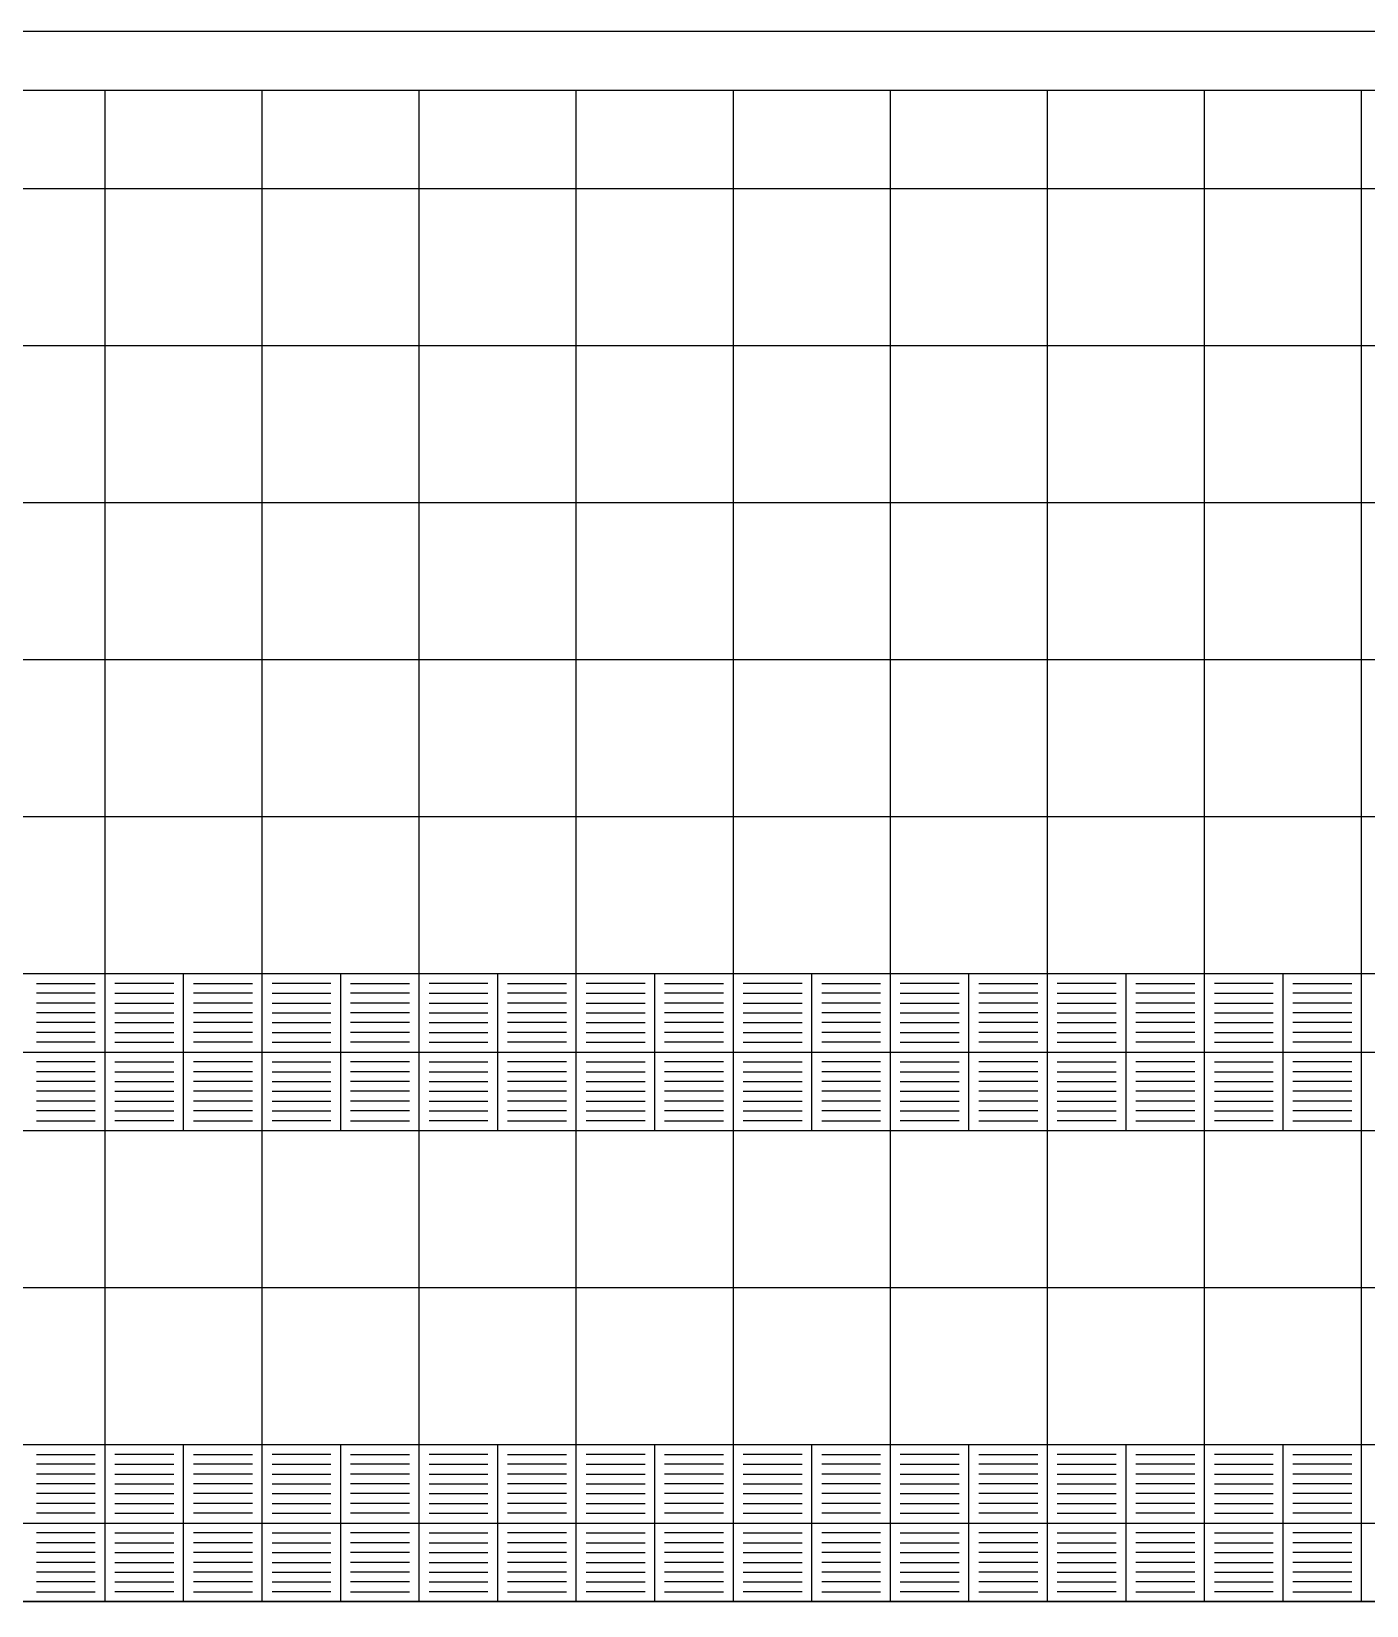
# Model space of a CAD drawing. Header units: inches. Extents: x -309 to 190, y -1585 to -1350.
# Drawn here: x -261.079 to -257.679, y -1375.298 to -1371.288 of the extents above; entities that cross this region are included whole.
import ezdxf
from ezdxf.lldxf.tags import DXFTag

# ---------------------------------------------------------------- set-up
doc = ezdxf.new("R2010")
doc.units = ezdxf.units.IN
doc.header["$MEASUREMENT"] = 0
doc.linetypes.add('CENTER2', pattern=[1.125, 0.75, -0.125, 0.125, -0.125])
doc.linetypes.add('HIDDEN', pattern=[0.375, 0.25, -0.125])
for name, color, linetype in [('CIEGOS', 9, 'CONTINUOUS'), ('DET', 9, 'CONTINUOUS'), ('lm', 9, 'HIDDEN'), ('NO VIDENTES', 9, 'CONTINUOUS'), ('PROY', 9, 'HIDDEN2'), ('V2', 9, 'CONTINUOUS')]:
    doc.layers.add(name, color=color, linetype=linetype)
tags = doc.linetypes.add('HIDDEN2', pattern=[0.1875, 0.125, -0.0625]).pattern_tags.tags
tags[6:7] = [DXFTag(74, 4), DXFTag(75, 0), DXFTag(340, '0'), DXFTag(46, 1.0), DXFTag(50, 0.0), DXFTag(44, 0.0), DXFTag(45, 0.0)]
tags[4:5] = [DXFTag(74, 4), DXFTag(75, 0), DXFTag(340, '0'), DXFTag(46, 1.0), DXFTag(50, 0.0), DXFTag(44, 0.0), DXFTag(45, 0.0)]

msp = doc.modelspace()

# ---------------------------------------------------------------- linework, layer by layer
at = {"layer": 'CIEGOS'}
for points in [[(-265.1546, -1373.6882), (-204.0052, -1373.6882)], [(-264.9889, -1374.0882), (-204.0644, -1374.0882)], [(-264.6575, -1374.8882), (-204.1827, -1374.8882)], [(-262.5318, -1375.2882), (-204.2418, -1375.2882)]]:
    msp.add_lwpolyline(points, dxfattribs=at)
at = {"layer": 'DET'}
for points in [[(-260.8918, -1375.2882), (-260.8918, -1371.4382)], [(-260.4918, -1375.2882), (-260.4918, -1371.4382)], [(-260.0918, -1375.2882), (-260.0918, -1371.4382)], [(-259.6918, -1375.2882), (-259.6918, -1371.4382)], [(-259.2918, -1375.2882), (-259.2918, -1371.4382)], [(-258.8918, -1375.2882), (-258.8918, -1371.4382)], [(-258.4918, -1375.2882), (-258.4918, -1371.4382)], [(-258.0918, -1375.2882), (-258.0918, -1371.4382)], [(-257.6918, -1375.2882), (-257.6918, -1371.4382)], [(-265.983, -1371.6882), (-203.7094, -1371.6882)], [(-265.8173, -1372.0882), (-254.8918, -1372.0882)], [(-265.6516, -1372.4882), (-203.8277, -1372.4882)], [(-265.486, -1372.8882), (-203.8883, -1372.8882)], [(-265.3203, -1373.2882), (-203.946, -1373.2882)], [(-260.6918, -1374.0882), (-260.6918, -1373.6882)], [(-260.2918, -1374.0882), (-260.2918, -1373.6882)], [(-259.8918, -1374.0882), (-259.8918, -1373.6882)], [(-259.4918, -1374.0882), (-259.4918, -1373.6882)], [(-259.0918, -1374.0882), (-259.0918, -1373.6882)], [(-258.6918, -1374.0882), (-258.6918, -1373.6882)], [(-258.2918, -1374.0882), (-258.2918, -1373.6882)], [(-257.8918, -1374.0882), (-257.8918, -1373.6882)], [(-265.0717, -1373.8882), (-204.0348, -1373.8882)], [(-264.8232, -1374.4882), (-204.1235, -1374.4882)], [(-260.6918, -1375.2882), (-260.6918, -1374.8882)], [(-260.2918, -1375.2882), (-260.2918, -1374.8882)], [(-259.8918, -1375.2882), (-259.8918, -1374.8882)], [(-259.4918, -1375.2882), (-259.4918, -1374.8882)], [(-259.0918, -1375.2882), (-259.0918, -1374.8882)], [(-258.6918, -1375.2882), (-258.6918, -1374.8882)], [(-258.2918, -1375.2882), (-258.2918, -1374.8882)], [(-257.8918, -1375.2882), (-257.8918, -1374.8882)], [(-264.5747, -1375.0882), (-204.2123, -1375.0882)]]:
    msp.add_lwpolyline(points, dxfattribs=at)
at = {"layer": 'lm', "linetype": 'CENTER2'}
msp.add_line((-268.7318, -1375.2882), (-201.8002, -1375.2882), dxfattribs=at)
msp.add_line((-268.7318, -1375.2882), (-201.8002, -1375.2882), dxfattribs=at)
at = {"layer": 'NO VIDENTES'}
for p, q in [((-261.0668, -1373.7132), (-260.9168, -1373.7132)), ((-260.9168, -1373.7382), (-261.0668, -1373.7382)), ((-260.7168, -1373.7132), (-260.8668, -1373.7132)), ((-260.8668, -1373.7382), (-260.7168, -1373.7382)), ((-260.6668, -1373.7132), (-260.5168, -1373.7132)), ((-260.5168, -1373.7382), (-260.6668, -1373.7382)), ((-260.3168, -1373.7132), (-260.4668, -1373.7132)), ((-260.4668, -1373.7382), (-260.3168, -1373.7382)), ((-260.2668, -1373.7132), (-260.1168, -1373.7132)), ((-260.1168, -1373.7382), (-260.2668, -1373.7382)), ((-259.9168, -1373.7132), (-260.0668, -1373.7132)), ((-260.0668, -1373.7382), (-259.9168, -1373.7382)), ((-259.8668, -1373.7132), (-259.7168, -1373.7132)), ((-259.7168, -1373.7382), (-259.8668, -1373.7382)), ((-259.5168, -1373.7132), (-259.6668, -1373.7132)), ((-259.6668, -1373.7382), (-259.5168, -1373.7382)), ((-259.4668, -1373.7132), (-259.3168, -1373.7132)), ((-259.3168, -1373.7382), (-259.4668, -1373.7382)), ((-259.1168, -1373.7132), (-259.2668, -1373.7132)), ((-259.2668, -1373.7382), (-259.1168, -1373.7382)), ((-259.0668, -1373.7132), (-258.9168, -1373.7132)), ((-258.9168, -1373.7382), (-259.0668, -1373.7382)), ((-258.7168, -1373.7132), (-258.8668, -1373.7132)), ((-258.8668, -1373.7382), (-258.7168, -1373.7382)), ((-258.6668, -1373.7132), (-258.5168, -1373.7132)), ((-258.5168, -1373.7382), (-258.6668, -1373.7382)), ((-258.3168, -1373.7132), (-258.4668, -1373.7132)), ((-258.4668, -1373.7382), (-258.3168, -1373.7382)), ((-258.2668, -1373.7132), (-258.1168, -1373.7132)), ((-258.1168, -1373.7382), (-258.2668, -1373.7382)), ((-257.9168, -1373.7132), (-258.0668, -1373.7132)), ((-258.0668, -1373.7382), (-257.9168, -1373.7382)), ((-257.8668, -1373.7132), (-257.7168, -1373.7132)), ((-257.7168, -1373.7382), (-257.8668, -1373.7382)), ((-260.9168, -1373.7632), (-261.0668, -1373.7632)), ((-260.8668, -1373.7632), (-260.7168, -1373.7632)), ((-260.5168, -1373.7632), (-260.6668, -1373.7632)), ((-260.4668, -1373.7632), (-260.3168, -1373.7632)), ((-260.1168, -1373.7632), (-260.2668, -1373.7632)), ((-260.0668, -1373.7632), (-259.9168, -1373.7632)), ((-259.7168, -1373.7632), (-259.8668, -1373.7632)), ((-259.6668, -1373.7632), (-259.5168, -1373.7632)), ((-259.3168, -1373.7632), (-259.4668, -1373.7632)), ((-259.2668, -1373.7632), (-259.1168, -1373.7632)), ((-258.9168, -1373.7632), (-259.0668, -1373.7632)), ((-258.8668, -1373.7632), (-258.7168, -1373.7632)), ((-258.5168, -1373.7632), (-258.6668, -1373.7632)), ((-258.4668, -1373.7632), (-258.3168, -1373.7632)), ((-258.1168, -1373.7632), (-258.2668, -1373.7632)), ((-258.0668, -1373.7632), (-257.9168, -1373.7632)), ((-257.7168, -1373.7632), (-257.8668, -1373.7632)), ((-260.9168, -1373.7882), (-261.0668, -1373.7882)), ((-260.9168, -1373.8132), (-261.0668, -1373.8132)), ((-260.8668, -1373.7882), (-260.7168, -1373.7882)), ((-260.8668, -1373.8132), (-260.7168, -1373.8132)), ((-260.5168, -1373.7882), (-260.6668, -1373.7882)), ((-260.5168, -1373.8132), (-260.6668, -1373.8132)), ((-260.4668, -1373.7882), (-260.3168, -1373.7882)), ((-260.4668, -1373.8132), (-260.3168, -1373.8132)), ((-260.1168, -1373.7882), (-260.2668, -1373.7882)), ((-260.1168, -1373.8132), (-260.2668, -1373.8132)), ((-260.0668, -1373.7882), (-259.9168, -1373.7882)), ((-260.0668, -1373.8132), (-259.9168, -1373.8132)), ((-259.7168, -1373.7882), (-259.8668, -1373.7882)), ((-259.7168, -1373.8132), (-259.8668, -1373.8132)), ((-259.6668, -1373.7882), (-259.5168, -1373.7882)), ((-259.6668, -1373.8132), (-259.5168, -1373.8132)), ((-259.3168, -1373.7882), (-259.4668, -1373.7882)), ((-259.3168, -1373.8132), (-259.4668, -1373.8132)), ((-259.2668, -1373.7882), (-259.1168, -1373.7882)), ((-259.2668, -1373.8132), (-259.1168, -1373.8132)), ((-258.9168, -1373.7882), (-259.0668, -1373.7882)), ((-258.9168, -1373.8132), (-259.0668, -1373.8132)), ((-258.8668, -1373.7882), (-258.7168, -1373.7882)), ((-258.8668, -1373.8132), (-258.7168, -1373.8132)), ((-258.5168, -1373.7882), (-258.6668, -1373.7882)), ((-258.5168, -1373.8132), (-258.6668, -1373.8132)), ((-258.4668, -1373.7882), (-258.3168, -1373.7882)), ((-258.4668, -1373.8132), (-258.3168, -1373.8132)), ((-258.1168, -1373.7882), (-258.2668, -1373.7882)), ((-258.1168, -1373.8132), (-258.2668, -1373.8132)), ((-258.0668, -1373.7882), (-257.9168, -1373.7882)), ((-258.0668, -1373.8132), (-257.9168, -1373.8132)), ((-257.7168, -1373.7882), (-257.8668, -1373.7882)), ((-257.7168, -1373.8132), (-257.8668, -1373.8132)), ((-260.9168, -1373.8382), (-261.0668, -1373.8382)), ((-260.9168, -1373.8632), (-261.0668, -1373.8632)), ((-260.8668, -1373.8382), (-260.7168, -1373.8382)), ((-260.8668, -1373.8632), (-260.7168, -1373.8632)), ((-260.5168, -1373.8382), (-260.6668, -1373.8382)), ((-260.5168, -1373.8632), (-260.6668, -1373.8632)), ((-260.4668, -1373.8382), (-260.3168, -1373.8382)), ((-260.4668, -1373.8632), (-260.3168, -1373.8632)), ((-260.1168, -1373.8382), (-260.2668, -1373.8382)), ((-260.1168, -1373.8632), (-260.2668, -1373.8632)), ((-260.0668, -1373.8382), (-259.9168, -1373.8382)), ((-260.0668, -1373.8632), (-259.9168, -1373.8632)), ((-259.7168, -1373.8382), (-259.8668, -1373.8382)), ((-259.7168, -1373.8632), (-259.8668, -1373.8632)), ((-259.6668, -1373.8382), (-259.5168, -1373.8382)), ((-259.6668, -1373.8632), (-259.5168, -1373.8632)), ((-259.3168, -1373.8382), (-259.4668, -1373.8382)), ((-259.3168, -1373.8632), (-259.4668, -1373.8632)), ((-259.2668, -1373.8382), (-259.1168, -1373.8382)), ((-259.2668, -1373.8632), (-259.1168, -1373.8632)), ((-258.9168, -1373.8382), (-259.0668, -1373.8382)), ((-258.9168, -1373.8632), (-259.0668, -1373.8632)), ((-258.8668, -1373.8382), (-258.7168, -1373.8382)), ((-258.8668, -1373.8632), (-258.7168, -1373.8632)), ((-258.5168, -1373.8382), (-258.6668, -1373.8382)), ((-258.5168, -1373.8632), (-258.6668, -1373.8632)), ((-258.4668, -1373.8382), (-258.3168, -1373.8382)), ((-258.4668, -1373.8632), (-258.3168, -1373.8632)), ((-258.1168, -1373.8382), (-258.2668, -1373.8382)), ((-258.1168, -1373.8632), (-258.2668, -1373.8632)), ((-258.0668, -1373.8382), (-257.9168, -1373.8382)), ((-258.0668, -1373.8632), (-257.9168, -1373.8632)), ((-257.7168, -1373.8382), (-257.8668, -1373.8382)), ((-257.7168, -1373.8632), (-257.8668, -1373.8632)), ((-260.9168, -1373.9132), (-261.0668, -1373.9132)), ((-260.9168, -1373.9382), (-261.0668, -1373.9382)), ((-260.8668, -1373.9132), (-260.7168, -1373.9132)), ((-260.8668, -1373.9382), (-260.7168, -1373.9382)), ((-260.5168, -1373.9132), (-260.6668, -1373.9132)), ((-260.5168, -1373.9382), (-260.6668, -1373.9382)), ((-260.4668, -1373.9132), (-260.3168, -1373.9132)), ((-260.4668, -1373.9382), (-260.3168, -1373.9382)), ((-260.1168, -1373.9132), (-260.2668, -1373.9132)), ((-260.1168, -1373.9382), (-260.2668, -1373.9382)), ((-260.0668, -1373.9132), (-259.9168, -1373.9132)), ((-260.0668, -1373.9382), (-259.9168, -1373.9382)), ((-259.7168, -1373.9132), (-259.8668, -1373.9132)), ((-259.7168, -1373.9382), (-259.8668, -1373.9382)), ((-259.6668, -1373.9132), (-259.5168, -1373.9132)), ((-259.6668, -1373.9382), (-259.5168, -1373.9382)), ((-259.3168, -1373.9132), (-259.4668, -1373.9132)), ((-259.3168, -1373.9382), (-259.4668, -1373.9382)), ((-259.2668, -1373.9132), (-259.1168, -1373.9132)), ((-259.2668, -1373.9382), (-259.1168, -1373.9382)), ((-258.9168, -1373.9132), (-259.0668, -1373.9132)), ((-258.9168, -1373.9382), (-259.0668, -1373.9382)), ((-258.8668, -1373.9132), (-258.7168, -1373.9132)), ((-258.8668, -1373.9382), (-258.7168, -1373.9382)), ((-258.5168, -1373.9132), (-258.6668, -1373.9132)), ((-258.5168, -1373.9382), (-258.6668, -1373.9382)), ((-258.4668, -1373.9132), (-258.3168, -1373.9132)), ((-258.4668, -1373.9382), (-258.3168, -1373.9382)), ((-258.1168, -1373.9132), (-258.2668, -1373.9132)), ((-258.1168, -1373.9382), (-258.2668, -1373.9382)), ((-258.0668, -1373.9132), (-257.9168, -1373.9132)), ((-258.0668, -1373.9382), (-257.9168, -1373.9382)), ((-257.7168, -1373.9132), (-257.8668, -1373.9132)), ((-257.7168, -1373.9382), (-257.8668, -1373.9382)), ((-260.9168, -1373.9632), (-261.0668, -1373.9632)), ((-260.8668, -1373.9632), (-260.7168, -1373.9632)), ((-260.5168, -1373.9632), (-260.6668, -1373.9632)), ((-260.4668, -1373.9632), (-260.3168, -1373.9632)), ((-260.1168, -1373.9632), (-260.2668, -1373.9632)), ((-260.0668, -1373.9632), (-259.9168, -1373.9632)), ((-259.7168, -1373.9632), (-259.8668, -1373.9632)), ((-259.6668, -1373.9632), (-259.5168, -1373.9632)), ((-259.3168, -1373.9632), (-259.4668, -1373.9632)), ((-259.2668, -1373.9632), (-259.1168, -1373.9632)), ((-258.9168, -1373.9632), (-259.0668, -1373.9632)), ((-258.8668, -1373.9632), (-258.7168, -1373.9632)), ((-258.5168, -1373.9632), (-258.6668, -1373.9632)), ((-258.4668, -1373.9632), (-258.3168, -1373.9632)), ((-258.1168, -1373.9632), (-258.2668, -1373.9632)), ((-258.0668, -1373.9632), (-257.9168, -1373.9632)), ((-257.7168, -1373.9632), (-257.8668, -1373.9632)), ((-260.9168, -1373.9882), (-261.0668, -1373.9882)), ((-260.9168, -1374.0132), (-261.0668, -1374.0132)), ((-260.8668, -1373.9882), (-260.7168, -1373.9882)), ((-260.8668, -1374.0132), (-260.7168, -1374.0132)), ((-260.5168, -1373.9882), (-260.6668, -1373.9882)), ((-260.5168, -1374.0132), (-260.6668, -1374.0132)), ((-260.4668, -1373.9882), (-260.3168, -1373.9882)), ((-260.4668, -1374.0132), (-260.3168, -1374.0132)), ((-260.1168, -1373.9882), (-260.2668, -1373.9882)), ((-260.1168, -1374.0132), (-260.2668, -1374.0132)), ((-260.0668, -1373.9882), (-259.9168, -1373.9882)), ((-260.0668, -1374.0132), (-259.9168, -1374.0132)), ((-259.7168, -1373.9882), (-259.8668, -1373.9882)), ((-259.7168, -1374.0132), (-259.8668, -1374.0132)), ((-259.6668, -1373.9882), (-259.5168, -1373.9882)), ((-259.6668, -1374.0132), (-259.5168, -1374.0132)), ((-259.3168, -1373.9882), (-259.4668, -1373.9882)), ((-259.3168, -1374.0132), (-259.4668, -1374.0132)), ((-259.2668, -1373.9882), (-259.1168, -1373.9882)), ((-259.2668, -1374.0132), (-259.1168, -1374.0132)), ((-258.9168, -1373.9882), (-259.0668, -1373.9882)), ((-258.9168, -1374.0132), (-259.0668, -1374.0132)), ((-258.8668, -1373.9882), (-258.7168, -1373.9882)), ((-258.8668, -1374.0132), (-258.7168, -1374.0132)), ((-258.5168, -1373.9882), (-258.6668, -1373.9882)), ((-258.5168, -1374.0132), (-258.6668, -1374.0132)), ((-258.4668, -1373.9882), (-258.3168, -1373.9882)), ((-258.4668, -1374.0132), (-258.3168, -1374.0132)), ((-258.1168, -1373.9882), (-258.2668, -1373.9882)), ((-258.1168, -1374.0132), (-258.2668, -1374.0132)), ((-258.0668, -1373.9882), (-257.9168, -1373.9882)), ((-258.0668, -1374.0132), (-257.9168, -1374.0132)), ((-257.7168, -1373.9882), (-257.8668, -1373.9882)), ((-257.7168, -1374.0132), (-257.8668, -1374.0132)), ((-260.9168, -1374.0382), (-261.0668, -1374.0382)), ((-261.0668, -1374.0632), (-260.9168, -1374.0632)), ((-260.8668, -1374.0382), (-260.7168, -1374.0382)), ((-260.7168, -1374.0632), (-260.8668, -1374.0632)), ((-260.5168, -1374.0382), (-260.6668, -1374.0382)), ((-260.6668, -1374.0632), (-260.5168, -1374.0632)), ((-260.4668, -1374.0382), (-260.3168, -1374.0382)), ((-260.3168, -1374.0632), (-260.4668, -1374.0632)), ((-260.1168, -1374.0382), (-260.2668, -1374.0382)), ((-260.2668, -1374.0632), (-260.1168, -1374.0632)), ((-260.0668, -1374.0382), (-259.9168, -1374.0382)), ((-259.9168, -1374.0632), (-260.0668, -1374.0632)), ((-259.7168, -1374.0382), (-259.8668, -1374.0382)), ((-259.8668, -1374.0632), (-259.7168, -1374.0632)), ((-259.6668, -1374.0382), (-259.5168, -1374.0382)), ((-259.5168, -1374.0632), (-259.6668, -1374.0632)), ((-259.3168, -1374.0382), (-259.4668, -1374.0382)), ((-259.4668, -1374.0632), (-259.3168, -1374.0632)), ((-259.2668, -1374.0382), (-259.1168, -1374.0382)), ((-259.1168, -1374.0632), (-259.2668, -1374.0632)), ((-258.9168, -1374.0382), (-259.0668, -1374.0382)), ((-259.0668, -1374.0632), (-258.9168, -1374.0632)), ((-258.8668, -1374.0382), (-258.7168, -1374.0382)), ((-258.7168, -1374.0632), (-258.8668, -1374.0632)), ((-258.5168, -1374.0382), (-258.6668, -1374.0382)), ((-258.6668, -1374.0632), (-258.5168, -1374.0632)), ((-258.4668, -1374.0382), (-258.3168, -1374.0382)), ((-258.3168, -1374.0632), (-258.4668, -1374.0632)), ((-258.1168, -1374.0382), (-258.2668, -1374.0382)), ((-258.2668, -1374.0632), (-258.1168, -1374.0632)), ((-258.0668, -1374.0382), (-257.9168, -1374.0382)), ((-257.9168, -1374.0632), (-258.0668, -1374.0632)), ((-257.7168, -1374.0382), (-257.8668, -1374.0382)), ((-257.8668, -1374.0632), (-257.7168, -1374.0632)), ((-261.0668, -1374.9132), (-260.9168, -1374.9132)), ((-260.9168, -1374.9382), (-261.0668, -1374.9382)), ((-260.7168, -1374.9132), (-260.8668, -1374.9132)), ((-260.8668, -1374.9382), (-260.7168, -1374.9382)), ((-260.6668, -1374.9132), (-260.5168, -1374.9132)), ((-260.5168, -1374.9382), (-260.6668, -1374.9382)), ((-260.3168, -1374.9132), (-260.4668, -1374.9132)), ((-260.4668, -1374.9382), (-260.3168, -1374.9382)), ((-260.2668, -1374.9132), (-260.1168, -1374.9132)), ((-260.1168, -1374.9382), (-260.2668, -1374.9382)), ((-259.9168, -1374.9132), (-260.0668, -1374.9132)), ((-260.0668, -1374.9382), (-259.9168, -1374.9382)), ((-259.8668, -1374.9132), (-259.7168, -1374.9132)), ((-259.7168, -1374.9382), (-259.8668, -1374.9382)), ((-259.5168, -1374.9132), (-259.6668, -1374.9132)), ((-259.6668, -1374.9382), (-259.5168, -1374.9382)), ((-259.4668, -1374.9132), (-259.3168, -1374.9132)), ((-259.3168, -1374.9382), (-259.4668, -1374.9382)), ((-259.1168, -1374.9132), (-259.2668, -1374.9132)), ((-259.2668, -1374.9382), (-259.1168, -1374.9382)), ((-259.0668, -1374.9132), (-258.9168, -1374.9132)), ((-258.9168, -1374.9382), (-259.0668, -1374.9382)), ((-258.7168, -1374.9132), (-258.8668, -1374.9132)), ((-258.8668, -1374.9382), (-258.7168, -1374.9382)), ((-258.6668, -1374.9132), (-258.5168, -1374.9132)), ((-258.5168, -1374.9382), (-258.6668, -1374.9382)), ((-258.3168, -1374.9132), (-258.4668, -1374.9132)), ((-258.4668, -1374.9382), (-258.3168, -1374.9382)), ((-258.2668, -1374.9132), (-258.1168, -1374.9132)), ((-258.1168, -1374.9382), (-258.2668, -1374.9382)), ((-257.9168, -1374.9132), (-258.0668, -1374.9132)), ((-258.0668, -1374.9382), (-257.9168, -1374.9382)), ((-257.8668, -1374.9132), (-257.7168, -1374.9132)), ((-257.7168, -1374.9382), (-257.8668, -1374.9382)), ((-260.9168, -1374.9632), (-261.0668, -1374.9632)), ((-260.9168, -1374.9882), (-261.0668, -1374.9882)), ((-260.8668, -1374.9632), (-260.7168, -1374.9632)), ((-260.8668, -1374.9882), (-260.7168, -1374.9882)), ((-260.5168, -1374.9632), (-260.6668, -1374.9632)), ((-260.5168, -1374.9882), (-260.6668, -1374.9882)), ((-260.4668, -1374.9632), (-260.3168, -1374.9632)), ((-260.4668, -1374.9882), (-260.3168, -1374.9882)), ((-260.1168, -1374.9632), (-260.2668, -1374.9632)), ((-260.1168, -1374.9882), (-260.2668, -1374.9882)), ((-260.0668, -1374.9632), (-259.9168, -1374.9632)), ((-260.0668, -1374.9882), (-259.9168, -1374.9882)), ((-259.7168, -1374.9632), (-259.8668, -1374.9632)), ((-259.7168, -1374.9882), (-259.8668, -1374.9882)), ((-259.6668, -1374.9632), (-259.5168, -1374.9632)), ((-259.6668, -1374.9882), (-259.5168, -1374.9882)), ((-259.3168, -1374.9632), (-259.4668, -1374.9632)), ((-259.3168, -1374.9882), (-259.4668, -1374.9882)), ((-259.2668, -1374.9632), (-259.1168, -1374.9632)), ((-259.2668, -1374.9882), (-259.1168, -1374.9882)), ((-258.9168, -1374.9632), (-259.0668, -1374.9632)), ((-258.9168, -1374.9882), (-259.0668, -1374.9882)), ((-258.8668, -1374.9632), (-258.7168, -1374.9632)), ((-258.8668, -1374.9882), (-258.7168, -1374.9882)), ((-258.5168, -1374.9632), (-258.6668, -1374.9632)), ((-258.5168, -1374.9882), (-258.6668, -1374.9882)), ((-258.4668, -1374.9632), (-258.3168, -1374.9632)), ((-258.4668, -1374.9882), (-258.3168, -1374.9882)), ((-258.1168, -1374.9632), (-258.2668, -1374.9632)), ((-258.1168, -1374.9882), (-258.2668, -1374.9882)), ((-258.0668, -1374.9632), (-257.9168, -1374.9632)), ((-258.0668, -1374.9882), (-257.9168, -1374.9882)), ((-257.7168, -1374.9632), (-257.8668, -1374.9632)), ((-257.7168, -1374.9882), (-257.8668, -1374.9882)), ((-260.9168, -1375.0132), (-261.0668, -1375.0132)), ((-260.8668, -1375.0132), (-260.7168, -1375.0132)), ((-260.5168, -1375.0132), (-260.6668, -1375.0132)), ((-260.4668, -1375.0132), (-260.3168, -1375.0132)), ((-260.1168, -1375.0132), (-260.2668, -1375.0132)), ((-260.0668, -1375.0132), (-259.9168, -1375.0132)), ((-259.7168, -1375.0132), (-259.8668, -1375.0132)), ((-259.6668, -1375.0132), (-259.5168, -1375.0132)), ((-259.3168, -1375.0132), (-259.4668, -1375.0132)), ((-259.2668, -1375.0132), (-259.1168, -1375.0132)), ((-258.9168, -1375.0132), (-259.0668, -1375.0132)), ((-258.8668, -1375.0132), (-258.7168, -1375.0132)), ((-258.5168, -1375.0132), (-258.6668, -1375.0132)), ((-258.4668, -1375.0132), (-258.3168, -1375.0132)), ((-258.1168, -1375.0132), (-258.2668, -1375.0132)), ((-258.0668, -1375.0132), (-257.9168, -1375.0132)), ((-257.7168, -1375.0132), (-257.8668, -1375.0132)), ((-260.9168, -1375.0382), (-261.0668, -1375.0382)), ((-260.9168, -1375.0632), (-261.0668, -1375.0632)), ((-260.8668, -1375.0382), (-260.7168, -1375.0382)), ((-260.8668, -1375.0632), (-260.7168, -1375.0632)), ((-260.5168, -1375.0382), (-260.6668, -1375.0382)), ((-260.5168, -1375.0632), (-260.6668, -1375.0632)), ((-260.4668, -1375.0382), (-260.3168, -1375.0382)), ((-260.4668, -1375.0632), (-260.3168, -1375.0632)), ((-260.1168, -1375.0382), (-260.2668, -1375.0382)), ((-260.1168, -1375.0632), (-260.2668, -1375.0632)), ((-260.0668, -1375.0382), (-259.9168, -1375.0382)), ((-260.0668, -1375.0632), (-259.9168, -1375.0632)), ((-259.7168, -1375.0382), (-259.8668, -1375.0382)), ((-259.7168, -1375.0632), (-259.8668, -1375.0632)), ((-259.6668, -1375.0382), (-259.5168, -1375.0382)), ((-259.6668, -1375.0632), (-259.5168, -1375.0632)), ((-259.3168, -1375.0382), (-259.4668, -1375.0382)), ((-259.3168, -1375.0632), (-259.4668, -1375.0632)), ((-259.2668, -1375.0382), (-259.1168, -1375.0382)), ((-259.2668, -1375.0632), (-259.1168, -1375.0632)), ((-258.9168, -1375.0382), (-259.0668, -1375.0382)), ((-258.9168, -1375.0632), (-259.0668, -1375.0632)), ((-258.8668, -1375.0382), (-258.7168, -1375.0382)), ((-258.8668, -1375.0632), (-258.7168, -1375.0632)), ((-258.5168, -1375.0382), (-258.6668, -1375.0382)), ((-258.5168, -1375.0632), (-258.6668, -1375.0632)), ((-258.4668, -1375.0382), (-258.3168, -1375.0382)), ((-258.4668, -1375.0632), (-258.3168, -1375.0632)), ((-258.1168, -1375.0382), (-258.2668, -1375.0382)), ((-258.1168, -1375.0632), (-258.2668, -1375.0632)), ((-258.0668, -1375.0382), (-257.9168, -1375.0382)), ((-258.0668, -1375.0632), (-257.9168, -1375.0632)), ((-257.7168, -1375.0382), (-257.8668, -1375.0382)), ((-257.7168, -1375.0632), (-257.8668, -1375.0632)), ((-260.9168, -1375.1132), (-261.0668, -1375.1132)), ((-260.9168, -1375.1382), (-261.0668, -1375.1382)), ((-260.8668, -1375.1132), (-260.7168, -1375.1132)), ((-260.8668, -1375.1382), (-260.7168, -1375.1382)), ((-260.5168, -1375.1132), (-260.6668, -1375.1132)), ((-260.5168, -1375.1382), (-260.6668, -1375.1382)), ((-260.4668, -1375.1132), (-260.3168, -1375.1132)), ((-260.4668, -1375.1382), (-260.3168, -1375.1382)), ((-260.1168, -1375.1132), (-260.2668, -1375.1132)), ((-260.1168, -1375.1382), (-260.2668, -1375.1382)), ((-260.0668, -1375.1132), (-259.9168, -1375.1132)), ((-260.0668, -1375.1382), (-259.9168, -1375.1382)), ((-259.7168, -1375.1132), (-259.8668, -1375.1132)), ((-259.7168, -1375.1382), (-259.8668, -1375.1382)), ((-259.6668, -1375.1132), (-259.5168, -1375.1132)), ((-259.6668, -1375.1382), (-259.5168, -1375.1382)), ((-259.3168, -1375.1132), (-259.4668, -1375.1132)), ((-259.3168, -1375.1382), (-259.4668, -1375.1382)), ((-259.2668, -1375.1132), (-259.1168, -1375.1132)), ((-259.2668, -1375.1382), (-259.1168, -1375.1382)), ((-258.9168, -1375.1132), (-259.0668, -1375.1132)), ((-258.9168, -1375.1382), (-259.0668, -1375.1382)), ((-258.8668, -1375.1132), (-258.7168, -1375.1132)), ((-258.8668, -1375.1382), (-258.7168, -1375.1382)), ((-258.5168, -1375.1132), (-258.6668, -1375.1132)), ((-258.5168, -1375.1382), (-258.6668, -1375.1382)), ((-258.4668, -1375.1132), (-258.3168, -1375.1132)), ((-258.4668, -1375.1382), (-258.3168, -1375.1382)), ((-258.1168, -1375.1132), (-258.2668, -1375.1132)), ((-258.1168, -1375.1382), (-258.2668, -1375.1382)), ((-258.0668, -1375.1132), (-257.9168, -1375.1132)), ((-258.0668, -1375.1382), (-257.9168, -1375.1382)), ((-257.7168, -1375.1132), (-257.8668, -1375.1132)), ((-257.7168, -1375.1382), (-257.8668, -1375.1382)), ((-260.9168, -1375.1632), (-261.0668, -1375.1632)), ((-260.9168, -1375.1882), (-261.0668, -1375.1882)), ((-260.8668, -1375.1632), (-260.7168, -1375.1632)), ((-260.8668, -1375.1882), (-260.7168, -1375.1882)), ((-260.5168, -1375.1632), (-260.6668, -1375.1632)), ((-260.5168, -1375.1882), (-260.6668, -1375.1882)), ((-260.4668, -1375.1632), (-260.3168, -1375.1632)), ((-260.4668, -1375.1882), (-260.3168, -1375.1882)), ((-260.1168, -1375.1632), (-260.2668, -1375.1632)), ((-260.1168, -1375.1882), (-260.2668, -1375.1882)), ((-260.0668, -1375.1632), (-259.9168, -1375.1632)), ((-260.0668, -1375.1882), (-259.9168, -1375.1882)), ((-259.7168, -1375.1632), (-259.8668, -1375.1632)), ((-259.7168, -1375.1882), (-259.8668, -1375.1882)), ((-259.6668, -1375.1632), (-259.5168, -1375.1632)), ((-259.6668, -1375.1882), (-259.5168, -1375.1882)), ((-259.3168, -1375.1632), (-259.4668, -1375.1632)), ((-259.3168, -1375.1882), (-259.4668, -1375.1882)), ((-259.2668, -1375.1632), (-259.1168, -1375.1632)), ((-259.2668, -1375.1882), (-259.1168, -1375.1882)), ((-258.9168, -1375.1632), (-259.0668, -1375.1632)), ((-258.9168, -1375.1882), (-259.0668, -1375.1882)), ((-258.8668, -1375.1632), (-258.7168, -1375.1632)), ((-258.8668, -1375.1882), (-258.7168, -1375.1882)), ((-258.5168, -1375.1632), (-258.6668, -1375.1632)), ((-258.5168, -1375.1882), (-258.6668, -1375.1882)), ((-258.4668, -1375.1632), (-258.3168, -1375.1632)), ((-258.4668, -1375.1882), (-258.3168, -1375.1882)), ((-258.1168, -1375.1632), (-258.2668, -1375.1632)), ((-258.1168, -1375.1882), (-258.2668, -1375.1882)), ((-258.0668, -1375.1632), (-257.9168, -1375.1632)), ((-258.0668, -1375.1882), (-257.9168, -1375.1882)), ((-257.7168, -1375.1632), (-257.8668, -1375.1632)), ((-257.7168, -1375.1882), (-257.8668, -1375.1882)), ((-260.9168, -1375.2132), (-261.0668, -1375.2132)), ((-260.8668, -1375.2132), (-260.7168, -1375.2132)), ((-260.5168, -1375.2132), (-260.6668, -1375.2132)), ((-260.4668, -1375.2132), (-260.3168, -1375.2132)), ((-260.1168, -1375.2132), (-260.2668, -1375.2132)), ((-260.0668, -1375.2132), (-259.9168, -1375.2132)), ((-259.7168, -1375.2132), (-259.8668, -1375.2132)), ((-259.6668, -1375.2132), (-259.5168, -1375.2132)), ((-259.3168, -1375.2132), (-259.4668, -1375.2132)), ((-259.2668, -1375.2132), (-259.1168, -1375.2132)), ((-258.9168, -1375.2132), (-259.0668, -1375.2132)), ((-258.8668, -1375.2132), (-258.7168, -1375.2132)), ((-258.5168, -1375.2132), (-258.6668, -1375.2132)), ((-258.4668, -1375.2132), (-258.3168, -1375.2132)), ((-258.1168, -1375.2132), (-258.2668, -1375.2132)), ((-258.0668, -1375.2132), (-257.9168, -1375.2132)), ((-257.7168, -1375.2132), (-257.8668, -1375.2132)), ((-260.9168, -1375.2382), (-261.0668, -1375.2382)), ((-261.0668, -1375.2632), (-260.9168, -1375.2632)), ((-260.8668, -1375.2382), (-260.7168, -1375.2382)), ((-260.7168, -1375.2632), (-260.8668, -1375.2632)), ((-260.5168, -1375.2382), (-260.6668, -1375.2382)), ((-260.6668, -1375.2632), (-260.5168, -1375.2632)), ((-260.4668, -1375.2382), (-260.3168, -1375.2382)), ((-260.3168, -1375.2632), (-260.4668, -1375.2632)), ((-260.1168, -1375.2382), (-260.2668, -1375.2382)), ((-260.2668, -1375.2632), (-260.1168, -1375.2632)), ((-260.0668, -1375.2382), (-259.9168, -1375.2382)), ((-259.9168, -1375.2632), (-260.0668, -1375.2632)), ((-259.7168, -1375.2382), (-259.8668, -1375.2382)), ((-259.8668, -1375.2632), (-259.7168, -1375.2632)), ((-259.6668, -1375.2382), (-259.5168, -1375.2382)), ((-259.5168, -1375.2632), (-259.6668, -1375.2632)), ((-259.3168, -1375.2382), (-259.4668, -1375.2382)), ((-259.4668, -1375.2632), (-259.3168, -1375.2632)), ((-259.2668, -1375.2382), (-259.1168, -1375.2382)), ((-259.1168, -1375.2632), (-259.2668, -1375.2632)), ((-258.9168, -1375.2382), (-259.0668, -1375.2382)), ((-259.0668, -1375.2632), (-258.9168, -1375.2632)), ((-258.8668, -1375.2382), (-258.7168, -1375.2382)), ((-258.7168, -1375.2632), (-258.8668, -1375.2632)), ((-258.5168, -1375.2382), (-258.6668, -1375.2382)), ((-258.6668, -1375.2632), (-258.5168, -1375.2632)), ((-258.4668, -1375.2382), (-258.3168, -1375.2382)), ((-258.3168, -1375.2632), (-258.4668, -1375.2632)), ((-258.1168, -1375.2382), (-258.2668, -1375.2382)), ((-258.2668, -1375.2632), (-258.1168, -1375.2632)), ((-258.0668, -1375.2382), (-257.9168, -1375.2382)), ((-257.9168, -1375.2632), (-258.0668, -1375.2632)), ((-257.7168, -1375.2382), (-257.8668, -1375.2382)), ((-257.8668, -1375.2632), (-257.7168, -1375.2632))]:
    msp.add_line(p, q, dxfattribs=at)
at = {"layer": 'PROY'}
msp.add_line((-211.7018, -1375.2882), (-262.5318, -1375.2882), dxfattribs=at)
at = {"layer": 'V2'}
for points in [[(-272.7318, -1415.4082, 0.414214), (-264.7318, -1423.4082), (-172.7318, -1423.4082, 0.414214), (-164.7318, -1415.4082), (-164.7318, -1390.4819, 0.330583), (-171.8369, -1380.9101), (-202.5175, -1371.6307, 0.073558), (-204.8335, -1371.2882), (-264.7318, -1371.2882, 0.414214), (-272.7318, -1379.2882)], [(-272.5818, -1415.4082, 0.414214), (-264.7318, -1423.2582), (-172.7318, -1423.2582, 0.414214), (-164.8818, -1415.4082), (-164.8818, -1390.4819, 0.330583), (-171.8803, -1381.0537), (-202.5609, -1371.7743, 0.073558), (-204.8335, -1371.4382), (-264.7318, -1371.4382, 0.414214), (-272.5818, -1379.2882)]]:
    msp.add_lwpolyline(points, format="xyb", close=True, dxfattribs=at)

doc.saveas('drawing.dxf')
